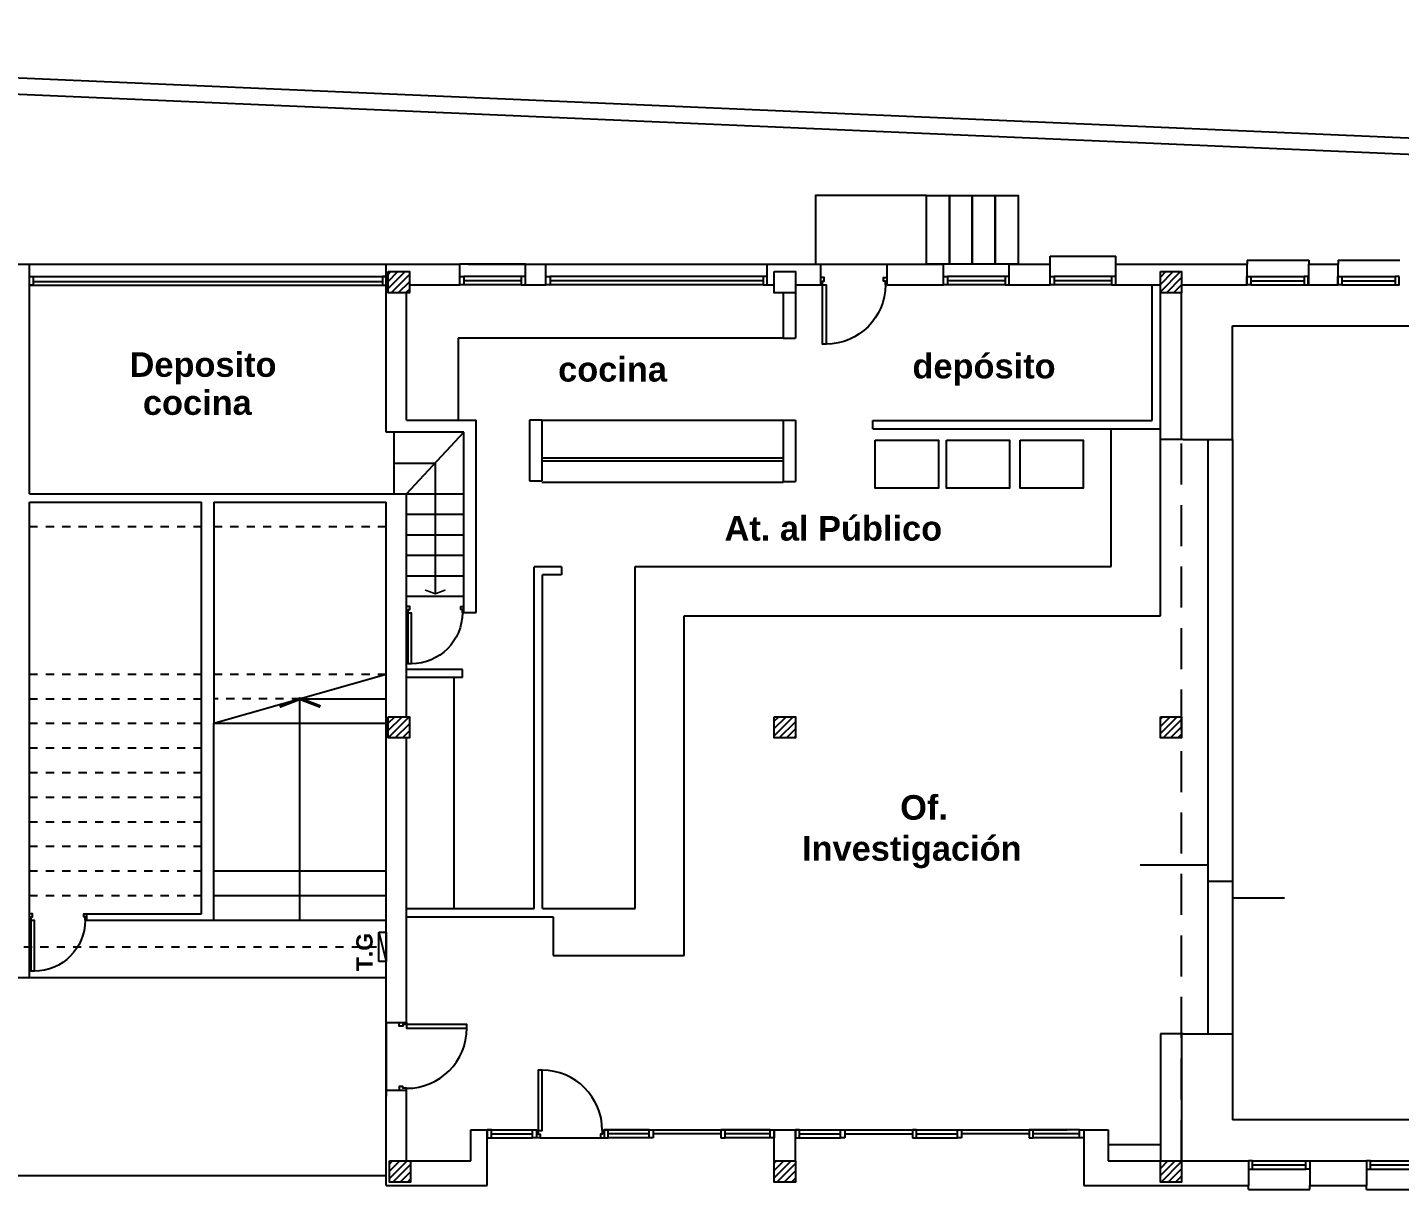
# Model space of a CAD drawing. Header units: millimetres. Extents: x -735 to -481, y 85 to 450.
# Drawn here: x -579.75 to -563.01, y 232.13 to 246.3 of the extents above; entities that cross this region are included whole.
import ezdxf

# ---------------------------------------------------------------- set-up
doc = ezdxf.new("R2010")
doc.units = ezdxf.units.MM
doc.linetypes.add('ACAD_ISO02W100', pattern=[15, 12, -3])
doc.linetypes.add('DASHED', pattern=[0.75, 0.5, -0.25])
doc.layers.get('0').update_dxf_attribs({"color": 6, "linetype": 'CONTINUOUS'})
for name, color, linetype in [('A-CARPINTERIAS PUERTAS', 2, 'CONTINUOUS'), ('A-CARPINTERIAS VENTANAS', 2, 'CONTINUOUS'), ('A-ESCALERAS', 6, 'CONTINUOUS'), ('A-MUROS', 5, 'CONTINUOUS'), ('A-PROYECCION', 3, 'DASHED'), ('bandeja pasacables', 1, 'CONTINUOUS'), ('CARPCORTE', 2, 'CONTINUOUS'), ('dib - cotas', 1, 'CONTINUOUS'), ('dib - muro vista1', 1, 'CONTINUOUS'), ('dib - muro vista2', 2, 'CONTINUOUS'), ('EQUIP-MUEBLES', 6, 'CONTINUOUS'), ('ESTRUCTURA', 6, 'CONTINUOUS'), ('fino', 8, 'CONTINUOUS'), ('SOLADOS', 1, 'CONTINUOUS'), ('T-LOCALES', 7, 'CONTINUOUS'), ('TABLERO PRINCIPAL', 1, 'CONTINUOUS')]:
    doc.layers.add(name, color=color, linetype=linetype)
doc.layers.add('SUPERFICIES', color=6, linetype='CONTINUOUS', plot=False)
doc.styles.add('ARIAL', font='swisseb.ttf', dxfattribs={"width": 1.32})
pattern_1 = [(45, (-750.136094, 104.48297), (-0.044194174, 0.044194174), [])]

# ---------------------------------------------------------------- blocks, each defined once
blk = doc.blocks.new('P80')
at = {"color": 3}
blk.add_lwpolyline([(0.00062, 0.00254), (0.00189, 0.00254), (0.00189, 0.02286), (0.00062, 0.02286)], close=True, dxfattribs=at)
at = {"color": 2}
for points in [[(0, 0.00254), (0.00062, 0.00254), (0.00062, 0.00127), (0.00126, 0.00127), (0.00126, 0), (0.00062, 0), (0.00062, 0), (0, 0)], [(0.02284, 0.00254), (0.02221, 0.00254), (0.02221, 0.00127), (0.02158, 0.00127), (0.02158, 0), (0.02221, 0), (0.02221, 0), (0.02284, 0)]]:
    blk.add_lwpolyline(points, dxfattribs=at)
at = {"color": 1}
blk.add_arc((0.00189, 0.00254), 0.02032, 0, 90, dxfattribs=at)

msp = doc.modelspace()

# ---------------------------------------------------------------- hatches: boundary and pattern name
at = {"layer": 'A-PROYECCION', "ltscale": 0.025}
h = msp.add_hatch(dxfattribs=at)
h.set_pattern_fill('ANSI31', color=256, scale=0.5, style=0)
h.set_pattern_definition(pattern_1)
h.paths.add_polyline_path([(-565.671, 243.325), (-565.931, 243.325), (-565.931, 243.065), (-565.671, 243.065)])
at = {"layer": 'dib - muro vista1'}
h = msp.add_hatch(dxfattribs=at)
h.set_pattern_fill('ANSI31', color=256, scale=0.5, style=0)
h.set_pattern_definition(pattern_1)
h.paths.add_polyline_path([(-575.351, 243.325), (-575.091, 243.325), (-575.091, 243.065), (-575.351, 243.065)])
h = msp.add_hatch(dxfattribs=at)
h.set_pattern_fill('ANSI31', color=256, scale=0.5, style=0)
h.set_pattern_definition(pattern_1)
h.paths.add_polyline_path([(-565.931, 237.895), (-565.671, 237.895), (-565.671, 237.635), (-565.931, 237.635)])
h.paths.add_polyline_path([(-570.641, 237.895), (-570.381, 237.895), (-570.381, 237.635), (-570.641, 237.635)])
h.paths.add_polyline_path([(-575.351, 237.895), (-575.091, 237.895), (-575.091, 237.635), (-575.351, 237.635)])
h.paths.add_polyline_path([(-575.336, 232.476), (-575.076, 232.476), (-575.076, 232.216), (-575.336, 232.216)])
h.paths.add_polyline_path([(-570.641, 232.476), (-570.381, 232.476), (-570.381, 232.216), (-570.641, 232.216)])
h.paths.add_polyline_path([(-565.931, 232.476), (-565.671, 232.476), (-565.671, 232.216), (-565.931, 232.216)])

# ---------------------------------------------------------------- linework, layer by layer
at = {"layer": 'A-CARPINTERIAS PUERTAS'}
for p, q in [((-574.141, 232.856), (-573.541, 232.856)), ((-574.091, 232.856), (-573.591, 232.856)), ((-572.716, 232.856), (-570.641, 232.856)), ((-572.166, 232.856), (-572.666, 232.856)), ((-570.691, 232.856), (-571.241, 232.856)), ((-570.381, 232.856), (-567.066, 232.856)), ((-570.331, 232.856), (-569.831, 232.856)), ((-568.906, 232.856), (-568.406, 232.856)), ((-566.916, 232.856), (-567.481, 232.856)), ((-574.091, 232.806), (-573.591, 232.806)), ((-574.091, 232.756), (-573.591, 232.756)), ((-573.495, 232.756), (-572.761, 232.756)), ((-572.166, 232.806), (-572.666, 232.806)), ((-572.166, 232.756), (-572.666, 232.756)), ((-571.291, 232.806), (-572.116, 232.806)), ((-570.691, 232.806), (-571.241, 232.806)), ((-570.691, 232.756), (-571.241, 232.756)), ((-570.331, 232.806), (-569.831, 232.806)), ((-570.331, 232.756), (-569.831, 232.756)), ((-569.781, 232.806), (-568.956, 232.806)), ((-568.906, 232.806), (-568.406, 232.806)), ((-568.906, 232.756), (-568.406, 232.756)), ((-567.531, 232.806), (-568.356, 232.806)), ((-566.916, 232.806), (-567.481, 232.806)), ((-566.916, 232.756), (-567.481, 232.756))]:
    msp.add_line(p, q, dxfattribs=at)
for points in [[(-574.141, 232.756), (-574.091, 232.756), (-574.091, 232.856), (-574.141, 232.856)], [(-573.541, 232.756), (-573.591, 232.756), (-573.591, 232.856), (-573.541, 232.856)], [(-572.716, 232.756), (-572.666, 232.756), (-572.666, 232.856), (-572.716, 232.856)], [(-572.116, 232.756), (-572.166, 232.756), (-572.166, 232.856), (-572.116, 232.856)], [(-571.291, 232.756), (-571.241, 232.756), (-571.241, 232.856), (-571.291, 232.856)], [(-570.641, 232.756), (-570.691, 232.756), (-570.691, 232.856), (-570.641, 232.856)], [(-570.381, 232.756), (-570.331, 232.756), (-570.331, 232.856), (-570.381, 232.856)], [(-569.781, 232.756), (-569.831, 232.756), (-569.831, 232.856), (-569.781, 232.856)], [(-568.956, 232.756), (-568.906, 232.756), (-568.906, 232.856), (-568.956, 232.856)], [(-568.356, 232.756), (-568.406, 232.756), (-568.406, 232.856), (-568.356, 232.856)], [(-567.531, 232.756), (-567.481, 232.756), (-567.481, 232.856), (-567.531, 232.856)], [(-566.866, 232.756), (-566.916, 232.756), (-566.916, 232.856), (-566.866, 232.856)]]:
    msp.add_lwpolyline(points, close=True, dxfattribs=at)
at = {"layer": 'A-CARPINTERIAS VENTANAS'}
for p, q in [((-564.871, 243.464), (-564.871, 243.414)), ((-564.871, 243.464), (-564.121, 243.464)), ((-564.121, 243.464), (-564.121, 243.414)), ((-563.761, 243.464), (-563.011, 243.464)), ((-563.761, 243.464), (-563.761, 243.414)), ((-564.826, 243.264), (-564.176, 243.264)), ((-564.826, 243.214), (-564.176, 243.214)), ((-563.716, 243.264), (-563.066, 243.264)), ((-563.716, 243.214), (-563.066, 243.214)), ((-564.826, 243.164), (-564.176, 243.164)), ((-563.716, 243.164), (-563.066, 243.164)), ((-564.806, 232.476), (-564.156, 232.476)), ((-564.806, 232.426), (-564.156, 232.426)), ((-564.806, 232.376), (-564.156, 232.376)), ((-563.366, 232.476), (-562.716, 232.476)), ((-563.366, 232.426), (-562.716, 232.426)), ((-563.366, 232.376), (-562.716, 232.376)), ((-564.856, 232.126), (-564.856, 232.176)), ((-564.106, 232.126), (-564.106, 232.176)), ((-563.416, 232.126), (-563.416, 232.176)), ((-564.856, 232.126), (-564.106, 232.126)), ((-563.416, 232.126), (-562.666, 232.126))]:
    msp.add_line(p, q, dxfattribs=at)
for points in [[(-564.876, 243.264), (-564.826, 243.264), (-564.826, 243.164), (-564.876, 243.164)], [(-564.126, 243.264), (-564.176, 243.264), (-564.176, 243.164), (-564.126, 243.164)], [(-563.766, 243.264), (-563.716, 243.264), (-563.716, 243.164), (-563.766, 243.164)], [(-563.016, 243.264), (-563.066, 243.264), (-563.066, 243.164), (-563.016, 243.164)], [(-564.856, 232.376), (-564.806, 232.376), (-564.806, 232.476), (-564.856, 232.476)], [(-564.106, 232.376), (-564.156, 232.376), (-564.156, 232.476), (-564.106, 232.476)], [(-563.416, 232.376), (-563.366, 232.376), (-563.366, 232.476), (-563.416, 232.476)]]:
    msp.add_lwpolyline(points, close=True, dxfattribs=at)
at = {"layer": 'A-ESCALERAS'}
for p, q in [((-575.276, 240.614), (-575.276, 241.364)), ((-575.126, 240.614), (-574.426, 241.364)), ((-575.276, 240.989), (-574.776, 240.989)), ((-574.776, 240.989), (-574.776, 239.394)), ((-575.126, 240.614), (-574.426, 240.614)), ((-575.126, 240.364), (-574.426, 240.364)), ((-575.126, 240.114), (-574.426, 240.114)), ((-575.126, 239.864), (-574.426, 239.864)), ((-575.126, 239.614), (-574.426, 239.614)), ((-575.126, 239.364), (-574.426, 239.364)), ((-577.476, 237.814), (-575.376, 238.414)), ((-576.426, 238.114), (-575.376, 238.114)), ((-576.426, 235.414), (-576.426, 238.114)), ((-577.476, 237.814), (-575.376, 237.814)), ((-577.476, 236.014), (-575.376, 236.014)), ((-577.476, 235.714), (-575.376, 235.714)), ((-577.476, 235.414), (-575.376, 235.414))]:
    msp.add_line(p, q, dxfattribs=at)
for points in [[(-574.651, 239.441, 0.02, 0.02, 0), (-574.776, 239.394, 0.02, 0.02, 0), (-574.901, 239.441, 0, 0, 0)], [(-576.676, 238.018, 0.04, 0.04, 0), (-576.426, 238.114, 0.04, 0.04, 0), (-576.176, 238.018, 0, 0, 0)]]:
    msp.add_lwpolyline(points, format="xyseb", dxfattribs=at)
at = {"layer": 'A-MUROS'}
for p, q in [((-594.126, 243.414), (-579.726, 243.414)), ((-579.726, 240.614), (-579.726, 243.414)), ((-575.376, 243.414), (-574.476, 243.414)), ((-575.376, 241.364), (-575.376, 243.414)), ((-574.476, 243.164), (-574.476, 243.414)), ((-573.676, 243.164), (-573.676, 243.414)), ((-573.676, 243.414), (-573.426, 243.414)), ((-573.676, 243.164), (-573.676, 243.414)), ((-573.676, 243.414), (-573.426, 243.414)), ((-573.426, 243.164), (-573.426, 243.414)), ((-570.726, 243.164), (-570.726, 243.414)), ((-570.726, 243.414), (-570.075, 243.414)), ((-570.075, 243.414), (-570.075, 243.164)), ((-569.262, 243.164), (-569.262, 243.414)), ((-569.262, 243.414), (-568.576, 243.414)), ((-569.162, 243.414), (-568.576, 243.414)), ((-568.576, 243.164), (-568.576, 243.415)), ((-567.776, 243.164), (-567.776, 243.415)), ((-567.776, 243.415), (-567.276, 243.415)), ((-567.776, 243.414), (-567.276, 243.414)), ((-567.776, 243.414), (-567.276, 243.414)), ((-567.276, 243.164), (-567.276, 243.415)), ((-566.476, 243.164), (-566.476, 243.415)), ((-566.476, 243.164), (-566.476, 243.415)), ((-566.476, 243.414), (-564.871, 243.414)), ((-564.871, 243.164), (-564.871, 243.414)), ((-564.121, 243.164), (-564.121, 243.414)), ((-564.121, 243.414), (-563.761, 243.414)), ((-563.761, 243.164), (-563.761, 243.414)), ((-575.126, 241.514), (-575.126, 243.065)), ((-575.091, 243.164), (-574.476, 243.164)), ((-573.676, 243.164), (-573.426, 243.164)), ((-570.726, 243.164), (-570.641, 243.164)), ((-570.531, 243.065), (-570.531, 242.514)), ((-570.381, 243.164), (-570.075, 243.164)), ((-570.381, 243.065), (-570.381, 242.514)), ((-569.262, 243.164), (-568.576, 243.164)), ((-567.776, 243.164), (-567.276, 243.164)), ((-566.476, 243.164), (-565.931, 243.164)), ((-566.031, 241.508), (-566.031, 243.164)), ((-565.931, 241.408), (-565.931, 243.164)), ((-565.671, 243.164), (-564.871, 243.164)), ((-564.121, 243.164), (-563.761, 243.164)), ((-570.531, 242.514), (-570.381, 242.514)), ((-574.426, 241.364), (-575.376, 241.364)), ((-575.126, 241.514), (-574.276, 241.514)), ((-574.426, 239.164), (-574.426, 241.364)), ((-574.276, 239.164), (-574.276, 241.514)), ((-573.626, 241.514), (-573.626, 240.774)), ((-573.476, 241.514), (-573.626, 241.514)), ((-573.476, 241.514), (-573.476, 240.774)), ((-570.531, 241.514), (-570.381, 241.514)), ((-570.531, 241.514), (-570.531, 240.764)), ((-570.381, 241.514), (-570.381, 240.764)), ((-569.438, 241.508), (-566.031, 241.508)), ((-569.438, 241.408), (-569.438, 241.508)), ((-569.438, 241.408), (-565.931, 241.408)), ((-573.626, 240.774), (-573.476, 240.774)), ((-570.531, 240.764), (-570.381, 240.764)), ((-579.726, 240.614), (-575.376, 240.614)), ((-575.376, 240.614), (-574.426, 240.614)), ((-575.126, 237.895), (-575.126, 240.614)), ((-579.726, 234.714), (-579.726, 240.514)), ((-579.726, 240.514), (-577.626, 240.514)), ((-577.626, 237.814), (-577.626, 240.514)), ((-577.476, 240.514), (-575.376, 240.514)), ((-577.476, 240.514), (-577.476, 237.814)), ((-575.376, 234.164), (-575.376, 240.514)), ((-573.236, 239.724), (-573.568, 239.724)), ((-573.568, 235.555), (-573.568, 239.724)), ((-573.236, 239.724), (-573.236, 239.624)), ((-573.468, 235.555), (-573.468, 239.624)), ((-573.236, 239.624), (-573.468, 239.624)), ((-574.426, 239.164), (-574.276, 239.164)), ((-574.445, 238.472), (-575.126, 238.472)), ((-574.445, 238.372), (-575.126, 238.372)), ((-574.445, 238.372), (-574.445, 238.472)), ((-577.626, 235.491), (-577.626, 237.814)), ((-577.476, 235.414), (-577.476, 237.814)), ((-575.126, 234.164), (-575.126, 237.635)), ((-579.026, 235.491), (-577.626, 235.491)), ((-579.026, 235.414), (-579.026, 235.491)), ((-579.026, 235.414), (-577.476, 235.414)), ((-586.026, 234.714), (-579.726, 234.714)), ((-575.376, 234.164), (-575.126, 234.164)), ((-575.376, 232.176), (-575.376, 233.339)), ((-575.376, 233.339), (-575.126, 233.339)), ((-575.126, 232.476), (-575.126, 233.339)), ((-574.341, 232.476), (-574.341, 232.856)), ((-574.341, 232.856), (-574.141, 232.856)), ((-574.141, 232.176), (-574.141, 232.856)), ((-570.641, 232.476), (-570.641, 232.856)), ((-570.641, 232.856), (-570.381, 232.856)), ((-570.381, 232.476), (-570.381, 232.856)), ((-566.866, 232.856), (-566.866, 232.176)), ((-566.866, 232.856), (-566.566, 232.856)), ((-566.566, 232.856), (-566.566, 232.476)), ((-575.076, 232.476), (-574.341, 232.476)), ((-566.566, 232.476), (-564.856, 232.476)), ((-564.856, 232.476), (-564.856, 232.176)), ((-564.106, 232.476), (-564.106, 232.176)), ((-564.106, 232.476), (-563.416, 232.476)), ((-563.416, 232.476), (-563.416, 232.176)), ((-575.376, 232.176), (-574.141, 232.176)), ((-566.866, 232.176), (-564.856, 232.176)), ((-564.106, 232.176), (-563.416, 232.176))]:
    msp.add_line(p, q, dxfattribs=at)
at = {"layer": 'A-PROYECCION'}
for p, q in [((-565.671, 232.476), (-565.671, 243.065)), ((-575.377, 232.292), (-594.116, 232.292))]:
    msp.add_line(p, q, dxfattribs=at)
at = {"layer": 'A-PROYECCION', "ltscale": 0.2}
for p, q in [((-579.726, 240.214), (-577.626, 240.214)), ((-577.476, 240.214), (-575.376, 240.214)), ((-579.726, 238.414), (-577.626, 238.414)), ((-577.476, 238.414), (-575.376, 238.414)), ((-579.726, 238.114), (-577.626, 238.114)), ((-576.426, 238.114), (-577.476, 238.114)), ((-579.726, 237.814), (-577.626, 237.814)), ((-579.726, 237.514), (-577.626, 237.514)), ((-579.726, 237.514), (-577.626, 237.514)), ((-579.726, 237.214), (-577.626, 237.214)), ((-579.726, 236.914), (-577.626, 236.914)), ((-579.726, 236.914), (-577.626, 236.914)), ((-579.726, 236.614), (-577.626, 236.614)), ((-579.726, 236.314), (-577.626, 236.314)), ((-579.726, 236.014), (-577.626, 236.014)), ((-579.726, 235.714), (-577.626, 235.714))]:
    msp.add_line(p, q, dxfattribs=at)
at = {"layer": 'bandeja pasacables', "linetype": 'DASHED', "ltscale": 0.2}
msp.add_line((-579.994, 235.087), (-575.465, 235.087), dxfattribs=at)
at = {"layer": 'CARPCORTE'}
for p, q in [((-573.676, 243.414), (-574.476, 243.414)), ((-573.426, 243.414), (-570.726, 243.414)), ((-567.776, 243.414), (-568.576, 243.414)), ((-567.276, 243.515), (-566.476, 243.515))]:
    msp.add_line(p, q, dxfattribs=at)
for points in [[(-574.476, 243.264), (-574.426, 243.264), (-574.426, 243.164), (-574.476, 243.164)], [(-573.676, 243.264), (-573.726, 243.264), (-573.726, 243.164), (-573.676, 243.164)], [(-573.426, 243.264), (-573.376, 243.264), (-573.376, 243.164), (-573.426, 243.164)], [(-570.726, 243.264), (-570.776, 243.264), (-570.776, 243.164), (-570.726, 243.164)], [(-568.576, 243.264), (-568.526, 243.264), (-568.526, 243.164), (-568.576, 243.164)], [(-567.776, 243.264), (-567.826, 243.264), (-567.826, 243.164), (-567.776, 243.164)], [(-567.276, 243.264), (-567.226, 243.264), (-567.226, 243.164), (-567.276, 243.164)], [(-566.476, 243.264), (-566.526, 243.264), (-566.526, 243.164), (-566.476, 243.164)]]:
    msp.add_lwpolyline(points, close=True, dxfattribs=at)
at = {"layer": 'dib - cotas'}
for p, q in [((-579.726, 243.414), (-575.376, 243.414)), ((-569.975, 243.414), (-569.076, 243.414)), ((-567.276, 243.415), (-567.276, 243.515)), ((-566.476, 243.415), (-566.476, 243.515)), ((-566.566, 232.676), (-565.931, 232.676))]:
    msp.add_line(p, q, dxfattribs=at)
for points in [[(-570.137, 243.414), (-568.785, 243.414), (-568.785, 244.253), (-570.137, 244.253)], [(-568.785, 244.253), (-568.505, 244.253), (-568.505, 243.414), (-568.785, 243.414)], [(-568.505, 244.253), (-568.225, 244.253), (-568.225, 243.414), (-568.505, 243.414)], [(-568.225, 244.253), (-567.944, 244.253), (-567.944, 243.414), (-568.225, 243.414)], [(-567.944, 244.253), (-567.664, 244.253), (-567.664, 243.414), (-567.944, 243.414)]]:
    msp.add_lwpolyline(points, close=True, dxfattribs=at)
at = {"layer": 'dib - muro vista1'}
for p, q in [((-579.726, 243.264), (-575.376, 243.264)), ((-573.726, 243.264), (-574.426, 243.264)), ((-570.776, 243.264), (-573.376, 243.264)), ((-567.826, 243.264), (-568.526, 243.264)), ((-566.526, 243.264), (-567.226, 243.264)), ((-579.726, 243.16), (-575.376, 243.16)), ((-573.726, 243.164), (-574.426, 243.164)), ((-570.776, 243.164), (-573.376, 243.164)), ((-567.826, 243.164), (-568.526, 243.164)), ((-566.526, 243.164), (-567.226, 243.164))]:
    msp.add_line(p, q, dxfattribs=at)
at = {"layer": 'dib - muro vista2'}
for p, q in [((-561.258, 244.881), (-594.126, 246.304)), ((-561.266, 244.682), (-594.126, 246.103)), ((-548.266, 244.119), (-594.126, 246.103)), ((-574.376, 243.414), (-573.676, 243.414)), ((-579.681, 243.203), (-575.423, 243.203)), ((-573.726, 243.214), (-574.426, 243.214)), ((-570.776, 243.214), (-573.376, 243.214)), ((-567.826, 243.214), (-568.526, 243.214)), ((-566.526, 243.214), (-567.226, 243.214)), ((-566.179, 236.087), (-565.351, 236.087)), ((-565.351, 236.087), (-565.351, 235.887)), ((-565.351, 235.887), (-565.051, 235.887)), ((-565.051, 235.887), (-565.051, 235.687)), ((-565.051, 235.687), (-564.416, 235.687))]:
    msp.add_line(p, q, dxfattribs=at)
for points in [[(-579.726, 243.264), (-579.681, 243.264), (-579.681, 243.16), (-579.726, 243.16)], [(-575.376, 243.264), (-575.42, 243.264), (-575.42, 243.16), (-575.376, 243.16)]]:
    msp.add_lwpolyline(points, close=True, dxfattribs=at)
at = {"layer": 'EQUIP-MUEBLES'}
for p, q in [((-565.671, 241.276), (-565.671, 243.065)), ((-565.051, 241.276), (-565.051, 242.664)), ((-565.051, 242.664), (-561.671, 242.664)), ((-570.531, 242.514), (-574.497, 242.514)), ((-574.497, 242.514), (-574.497, 241.514)), ((-573.476, 241.514), (-570.531, 241.514)), ((-566.531, 239.727), (-566.531, 241.409)), ((-565.931, 239.127), (-565.931, 241.408)), ((-565.651, 241.276), (-565.931, 241.276)), ((-565.651, 241.276), (-565.051, 241.276)), ((-573.476, 241.053), (-570.531, 241.053)), ((-573.476, 241.015), (-570.531, 241.015)), ((-573.476, 240.758), (-570.531, 240.758)), ((-572.339, 239.727), (-566.531, 239.727)), ((-572.339, 235.555), (-572.339, 239.727)), ((-571.739, 234.983), (-571.739, 239.127)), ((-571.739, 239.127), (-565.931, 239.127)), ((-574.545, 235.555), (-574.545, 238.372)), ((-575.126, 235.555), (-573.568, 235.555)), ((-573.468, 235.555), (-573.236, 235.555)), ((-573.236, 235.555), (-572.339, 235.555)), ((-575.126, 235.455), (-573.336, 235.455)), ((-573.336, 235.455), (-573.336, 234.983)), ((-573.336, 234.983), (-571.739, 234.983)), ((-565.651, 234.026), (-565.931, 234.026)), ((-565.931, 234.026), (-565.931, 232.476)), ((-565.671, 234.026), (-565.671, 232.476)), ((-565.651, 234.026), (-565.051, 234.026)), ((-565.051, 234.026), (-565.051, 232.976)), ((-560.911, 232.976), (-565.051, 232.976))]:
    msp.add_line(p, q, dxfattribs=at)
for points in [[(-569.411, 241.27), (-568.639, 241.27), (-568.639, 240.681), (-569.411, 240.681)], [(-568.541, 241.27), (-567.773, 241.27), (-567.773, 240.681), (-568.541, 240.681)], [(-567.642, 241.27), (-566.873, 241.27), (-566.873, 240.681), (-567.642, 240.681)]]:
    msp.add_lwpolyline(points, close=True, dxfattribs=at)
at = {"layer": 'ESTRUCTURA'}
for points in [[(-575.351, 243.325), (-575.091, 243.325), (-575.091, 243.065), (-575.351, 243.065)], [(-570.641, 243.325), (-570.381, 243.325), (-570.381, 243.065), (-570.641, 243.065)], [(-565.931, 243.325), (-565.671, 243.325), (-565.671, 243.065), (-565.931, 243.065)], [(-575.351, 237.895), (-575.091, 237.895), (-575.091, 237.635), (-575.351, 237.635)], [(-570.641, 237.895), (-570.381, 237.895), (-570.381, 237.635), (-570.641, 237.635)], [(-565.931, 237.895), (-565.671, 237.895), (-565.671, 237.635), (-565.931, 237.635)], [(-575.336, 232.476), (-575.076, 232.476), (-575.076, 232.216), (-575.336, 232.216)], [(-570.641, 232.476), (-570.381, 232.476), (-570.381, 232.216), (-570.641, 232.216)], [(-565.931, 232.476), (-565.671, 232.476), (-565.671, 232.216), (-565.931, 232.216)]]:
    msp.add_lwpolyline(points, close=True, dxfattribs=at)
at = {"layer": 'fino'}
msp.add_line((-575.376, 234.164), (-575.376, 233.264), dxfattribs=at)
at = {"layer": 'SOLADOS'}
for p, q in [((-565.351, 241.276), (-565.351, 234.026)), ((-565.051, 241.276), (-565.051, 234.026))]:
    msp.add_line(p, q, dxfattribs=at)
at = {"layer": 'SUPERFICIES'}
msp.add_lwpolyline([(-575.377, 232.292), (-594.126, 232.292), (-594.126, 234.714), (-575.377, 234.714)], close=True, dxfattribs=at)
at = {"layer": 'TABLERO PRINCIPAL', "linetype": 'ACAD_ISO02W100'}
msp.add_line((-575.465, 235.266), (-575.376, 234.908), dxfattribs=at)
msp.add_lwpolyline([(-575.465, 235.266), (-575.376, 235.266), (-575.376, 234.908), (-575.465, 234.908)], close=True, dxfattribs=at)

# ---------------------------------------------------------------- block references
at = {"layer": 'A-CARPINTERIAS PUERTAS'}
for p, xscale, yscale, zscale, rotation in [((-570.075, 243.254), -35.58840394966838, 35.58840394966894, 35.58840394966877, 180), ((-575.126, 239.241), -30.64841538938207, 30.64841538938444, 30.64841538938458, 180), ((-579.726, 235.491), -30.64841538938207, 30.64841538938444, 30.64841538938458, 180), ((-575.217, 234.163), 36.1087966297973, 36.1087966297973, 36.1087966297973, 270)]:
    msp.add_blockref('P80', p, dxfattribs=dict(at, xscale=xscale, yscale=yscale, zscale=zscale, rotation=rotation))
at = {"layer": 'A-CARPINTERIAS PUERTAS', "xscale": 36.1213467089493, "yscale": 36.1213467089493, "zscale": 36.1213467089493}
msp.add_blockref('P80', (-573.541, 232.756), dxfattribs=at)

# ---------------------------------------------------------------- texts
at = {"layer": 'T-LOCALES', "style": 'ARIAL'}
for s, p in [('Deposito', (-578.505, 242.041)), ('cocina', (-573.277, 241.983)), ('depósito', (-568.955, 242.022)), ('cocina', (-578.342, 241.577)), ('At. al Público', (-571.247, 240.043))]:
    msp.add_text(s, height=0.3, dxfattribs=at).set_placement(p)
at = {"layer": 'T-LOCALES', "insert": (-571.598, 236.938), "char_height": 0.3, "width": 5.62056, "attachment_point": 1, "style": 'ARIAL'}
msp.add_mtext('\\pi2.4937;{\\fSwis721 Lt BT|b1|i0|c0|p34;Of.\\P\\pi1.2963;Investigación}', dxfattribs=at)
at = {"layer": 'T-LOCALES', "ltscale": 0.5, "insert": (-576.073, 234.791), "char_height": 0.2, "width": 5.62056, "attachment_point": 1, "rotation": 90, "style": 'ARIAL'}
msp.add_mtext('\\pi2.8103;{\\fSwis721 Lt BT|b1|i0|c0|p34;\\P\\pi0;T.G}', dxfattribs=at)

doc.saveas('drawing.dxf')
